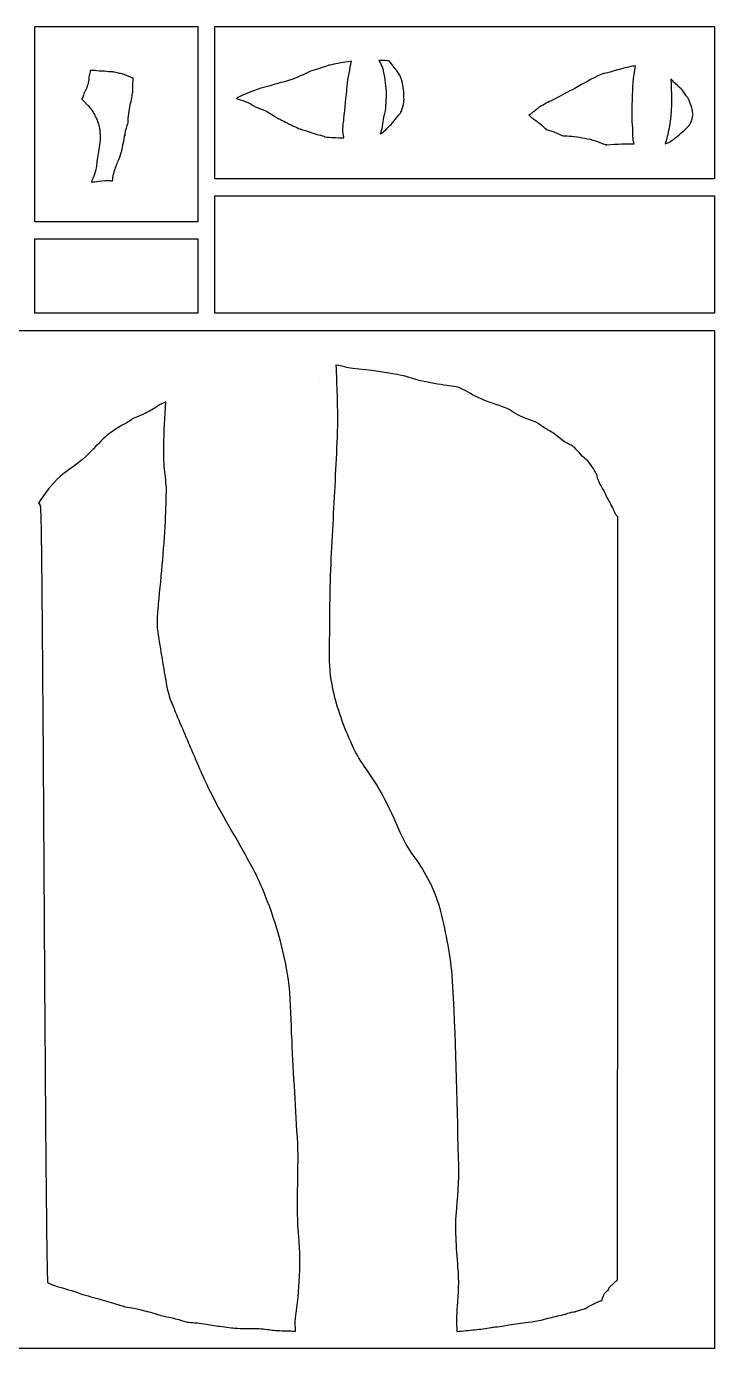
# Model space of a CAD drawing. Header units: millimetres. Extents: x 0 to 331, y 1 to 1072.
# Drawn here: x 170.1 to 331.5, y 762.2 to 1072.3 of the extents above; entities that cross this region are included whole.
import ezdxf

# ---------------------------------------------------------------- set-up
doc = ezdxf.new("R2010")
doc.units = ezdxf.units.MM
doc.layers.add('Calque_1', color=7, linetype='CONTINUOUS')

msp = doc.modelspace()

# ---------------------------------------------------------------- linework, layer by layer
at = {"layer": 'Calque_1', "color": 5}
for points in [[(172.06679, 1072.318402), (210.29133, 1072.318402), (210.29133, 1036.577948), (210.29133, 1034.57807), (210.29133, 1032.578192), (210.29133, 1026.509829), (172.06679, 1026.509829)], [(214.29108, 1072.318402), (331.49995, 1072.318402), (331.49995, 1036.577948), (214.29108, 1036.577948)], [(214.29108, 1032.578192), (331.49995, 1032.578192), (331.49995, 1005.03517), (214.29108, 1005.03517), (214.29108, 1022.509556)], [(172.06679, 1022.509556), (210.29133, 1022.509556), (210.29133, 1005.03517), (172.06679, 1005.03517)], [(162.07825, 1001.034898), (172.06524, 1001.034898), (210.29133, 1001.034898), (214.29108, 1001.034898), (331.49995, 1001.034898), (331.49995, 762.20917), (162.07825, 762.20917)]]:
    msp.add_lwpolyline(points, close=True, dxfattribs=at)
at = {"layer": 'Calque_1', "color": 7}
for points in [[(246.35203, 1064.162032)], [(257.09243, 1061.701942)], [(323.90562, 1057.475582)], [(291.86518, 1048.276772)], [(306.19247, 1044.575032)], [(238.7768, 989.312089), (238.7768, 989.316189), (238.77629, 989.312089)]]:
    msp.add_lwpolyline(points, close=True, dxfattribs=at)
for points in [[(252.71618, 1064.341072), (252.71576, 1064.340752)], [(184.98616, 1062.007922), (184.986, 1062.007492)], [(184.986, 1062.007492), (185.002, 1061.984192)], [(312.99025, 1063.040582), (312.98963, 1063.041822)], [(184.19067, 1057.879072), (184.18967, 1057.877072)], [(186.55336, 1050.540562), (186.55236, 1050.538562)], [(193.12249, 1046.746452), (193.11949, 1046.746452)], [(242.05718, 958.11718), (242.05718, 958.10718)], [(308.83316, 930.0915), (308.83264, 930.0915)], [(308.83264, 930.09108), (308.83316, 930.0915)], [(261.17956, 877.28712), (261.15526, 877.32022)], [(232.37426, 834.47873), (232.37426, 834.48873)], [(234.22162, 783.08254), (234.22118, 783.08238)], [(234.21462, 781.41133), (234.21462, 781.41184)], [(306.92756, 776.65807), (308.69334, 778.30707)], [(279.688, 767.24885), (279.69, 767.24885)]]:
    msp.add_lwpolyline(points, dxfattribs=at)
for points in [[(243.84267, 1063.753722), (243.1476, 1063.629502), (241.06914, 1063.223362), (240.84499, 1063.157132)], [(246.35211, 1064.161992), (245.4132, 1064.012022), (244.40078, 1063.853412), (243.84267, 1063.753722)], [(245.30923, 1058.305102), (245.51732, 1060.390402), (245.94846, 1062.315342), (246.35203, 1064.162032)], [(252.71576, 1064.340752), (253.00397, 1063.936882), (253.27649, 1063.463062), (253.49845, 1062.821352)], [(255.05442, 1064.229182), (254.88198, 1064.290282), (253.85823, 1064.310082), (252.71618, 1064.341072)], [(256.14728, 1062.943882), (255.40307, 1063.921022), (255.17891, 1064.184762), (255.05442, 1064.229182)], [(184.9002, 1061.236442), (184.70787, 1060.549822), (184.8105, 1061.051002), (184.70848, 1060.399802)], [(184.9503, 1061.450892), (184.9373, 1061.378392), (184.9203, 1061.307062), (184.9002, 1061.236442)], [(185.002, 1061.984192), (184.9889, 1061.811112), (184.9906, 1061.670022), (184.9503, 1061.450892)], [(186.60673, 1061.898372), (186.0293, 1061.983472), (185.49745, 1062.010492), (184.98616, 1062.007922)], [(187.97306, 1061.821872), (187.78081, 1061.832972), (187.31756, 1061.793572), (186.60673, 1061.898372)], [(189.85098, 1061.661682), (189.10628, 1061.708882), (188.48408, 1061.792392), (187.97306, 1061.821872)], [(190.37033, 1061.647682), (190.35353, 1061.639682), (190.18616, 1061.640682), (189.85098, 1061.661682)], [(191.41936, 1061.403252), (190.86579, 1061.533072), (190.50864, 1061.627302), (190.37033, 1061.647682)], [(192.64668, 1061.128342), (192.36492, 1061.205342), (191.95123, 1061.278462), (191.41936, 1061.403252)], [(192.68848, 1061.113842), (192.66938, 1061.118842), (192.66698, 1061.122842), (192.64668, 1061.128342)], [(194.05533, 1060.608442), (193.23729, 1060.902692), (193.20591, 1060.968802), (192.68848, 1061.113842)], [(194.11063, 1060.586742), (194.08053, 1060.597242), (194.08333, 1060.598442), (194.05533, 1060.608442)], [(194.15353, 1060.570742), (194.13423, 1060.577742), (194.13103, 1060.579742), (194.11063, 1060.586742)], [(237.22189, 1061.980502), (236.04035, 1061.553582), (234.03687, 1060.486912), (232.32687, 1059.863372)], [(238.83692, 1062.447092), (238.08878, 1062.204062), (237.53597, 1062.094052), (237.22189, 1061.980502)], [(240.84499, 1063.157132), (240.33934, 1063.007832), (239.68657, 1062.723072), (238.83692, 1062.447092)], [(253.49845, 1062.821352), (253.90484, 1061.646382), (254.02382, 1060.578482), (254.15894, 1059.745652)], [(257.09239, 1061.701942), (256.77236, 1062.125752), (256.40863, 1062.600232), (256.14728, 1062.943882)], [(257.7746, 1060.764662), (257.6886, 1060.904712), (257.41247, 1061.278132), (257.09243, 1061.701942)], [(258.45607, 1057.994502), (258.26834, 1059.337422), (257.78037, 1060.755252), (257.7746, 1060.764662)], [(304.68373, 1060.972502), (302.78694, 1060.170072), (300.88096, 1058.949832), (298.71327, 1057.790442)], [(305.51335, 1061.276112), (305.37629, 1061.248812), (305.33163, 1061.246912), (304.68373, 1060.972502)], [(306.90675, 1061.579132), (306.12695, 1061.369362), (305.6504, 1061.303642), (305.51335, 1061.276112)], [(306.98995, 1061.603532), (306.96245, 1061.592832), (306.93465, 1061.586532), (306.90675, 1061.579132)], [(309.46456, 1062.316732), (307.50812, 1061.790942), (309.38946, 1062.343532), (306.98995, 1061.603532)], [(312.25635, 1062.976322), (311.48471, 1062.882222), (310.54632, 1062.607552), (309.46456, 1062.316732)], [(312.23452, 1055.381762), (312.32812, 1057.807912), (312.40491, 1060.384572), (312.99025, 1063.040582)], [(312.98963, 1063.041822), (312.75394, 1063.020822), (312.47288, 1063.002922), (312.25635, 1062.976322)], [(184.18967, 1057.877072), (183.9648, 1057.319142), (183.88349, 1057.218032), (183.90855, 1057.316902)], [(184.33175, 1058.303332), (184.29685, 1058.183402), (184.28205, 1058.106212), (184.19067, 1057.879072)], [(184.37985, 1058.448032), (184.35385, 1058.375632), (184.34455, 1058.323432), (184.33175, 1058.303332)], [(184.40255, 1058.529632), (184.40455, 1058.514832), (184.38805, 1058.487032), (184.37985, 1058.448032)], [(184.53071, 1058.988512), (184.48081, 1058.746522), (184.44341, 1058.655492), (184.40255, 1058.529632)], [(184.70848, 1060.399802), (184.67808, 1060.206992), (184.68188, 1059.725312), (184.53071, 1058.988512)], [(195.03978, 1060.210552), (194.79701, 1060.314502), (194.64163, 1060.395332), (194.15353, 1060.570742)], [(195.01098, 1057.102892), (195.03708, 1057.537972), (194.97598, 1058.238982), (195.06418, 1059.226272)], [(195.06508, 1060.199652), (195.05508, 1060.203652), (195.04848, 1060.206652), (195.03978, 1060.210552)], [(195.06418, 1059.226272), (195.06618, 1059.251472), (195.06323, 1059.254372), (195.06518, 1059.280072)], [(195.07108, 1060.171752), (195.06808, 1060.191952), (195.06508, 1060.179752), (195.06508, 1060.199652)], [(195.06518, 1059.280072), (195.08498, 1059.489792), (195.10438, 1059.610722), (195.11998, 1059.745152)], [(195.12998, 1059.842052), (195.11828, 1059.862752), (195.09598, 1059.965282), (195.07108, 1060.171752)], [(195.11998, 1059.745152), (195.11972, 1059.763352), (195.12498, 1059.734252), (195.12498, 1059.753152)], [(195.12498, 1059.753152), (195.12798, 1059.786352), (195.12898, 1059.810452), (195.12998, 1059.842052)], [(229.73763, 1059.146042), (227.17508, 1058.407222), (224.70834, 1057.790582), (222.50176, 1056.900182)], [(232.32687, 1059.863372), (231.27043, 1059.478282), (230.378, 1059.330642), (229.73763, 1059.146042)], [(244.53888, 1050.621052), (244.78474, 1053.196792), (245.05483, 1055.756022), (245.30923, 1058.305102)], [(254.15894, 1059.745652), (254.4478, 1057.965302), (254.52529, 1056.211502), (254.36462, 1054.386012)], [(258.6207, 1054.715702), (258.6724, 1055.140542), (258.6438, 1056.651702), (258.45607, 1057.994502)], [(298.71327, 1057.790442), (297.18127, 1056.971012), (295.63688, 1056.160982), (294.10093, 1055.362182)], [(321.22793, 1060.048452), (321.40932, 1056.871182), (321.58531, 1053.491402), (321.10435, 1050.051942)], [(322.20794, 1059.004192), (321.83194, 1059.390162), (321.54085, 1059.710122), (321.22793, 1060.048452)], [(323.90562, 1057.475582), (323.6722, 1057.739482), (323.02369, 1058.166822), (322.20794, 1059.004192)], [(324.60219, 1056.402312), (324.12903, 1057.057562), (323.8763, 1057.508562), (323.90562, 1057.475582)], [(183.58609, 1056.786702), (183.49099, 1055.823962), (183.20153, 1055.457192), (182.95977, 1055.283432)], [(182.95977, 1055.283432), (183.07761, 1055.193532), (183.12328, 1055.165852), (183.28378, 1055.029182)], [(183.28378, 1055.029182), (183.61142, 1054.750432), (183.69291, 1054.627232), (183.81605, 1054.488132)], [(183.90855, 1057.316902), (183.79961, 1057.090132), (183.68953, 1056.921122), (183.58609, 1056.786702)], [(183.81605, 1054.488132), (183.88535, 1054.409932), (183.95666, 1054.331322), (183.99691, 1054.286082)], [(194.17647, 1052.503672), (194.41152, 1053.676182), (194.63026, 1054.847772), (194.83586, 1056.027482)], [(194.83586, 1056.027482), (194.91086, 1056.457612), (195.00457, 1056.978292), (195.00898, 1057.029492)], [(195.00898, 1057.029492), (195.00698, 1057.045592), (195.00974, 1057.088092), (195.01098, 1057.102892)], [(219.38788, 1055.474922), (219.37258, 1055.458422), (219.35438, 1055.435022), (219.33898, 1055.418722)], [(219.33898, 1055.418722), (219.90794, 1055.250752), (220.57605, 1055.073172), (221.41019, 1054.745582)], [(219.64091, 1055.644032), (219.53011, 1055.586132), (219.44071, 1055.515562), (219.38788, 1055.474922)], [(220.63375, 1056.115762), (220.25769, 1055.948242), (219.8933, 1055.776032), (219.64091, 1055.644032)], [(222.50176, 1056.900182), (222.18271, 1056.771312), (221.38588, 1056.450882), (220.63375, 1056.115762)], [(221.41019, 1054.745582), (222.71041, 1054.234892), (223.46823, 1053.616462), (223.96336, 1053.384842)], [(254.36462, 1054.386012), (254.37162, 1054.466112), (254.33902, 1054.031862), (254.31212, 1053.684152)], [(258.29675, 1053.220352), (258.46276, 1053.821862), (258.59689, 1054.519972), (258.6207, 1054.715702)], [(294.10093, 1055.362182), (292.71276, 1054.640302), (291.91635, 1054.311292), (290.8732, 1053.661092)], [(312.15552, 1050.734672), (312.12872, 1052.311352), (312.17612, 1053.867772), (312.23452, 1055.381762)], [(325.23162, 1055.611592), (325.20752, 1055.646992), (324.97148, 1055.891042), (324.60219, 1056.402312)], [(326.05925, 1053.547802), (325.76991, 1054.495622), (325.27836, 1055.541172), (325.23162, 1055.611592)], [(183.99691, 1054.286082), (183.95691, 1054.324282), (183.94611, 1054.333682), (184.01091, 1054.266982)], [(184.01091, 1054.266982), (184.04181, 1054.235182), (184.02881, 1054.250482), (183.99951, 1054.283482)], [(183.99951, 1054.283482), (184.04341, 1054.241382), (184.11906, 1054.167952), (184.17986, 1054.111402)], [(184.17986, 1054.111402), (184.30111, 1053.998922), (184.36426, 1053.966462), (184.62634, 1053.668022)], [(184.62634, 1053.668022), (184.73937, 1053.539312), (184.82937, 1053.383352), (184.93795, 1053.248402)], [(184.93795, 1053.248402), (185.20785, 1052.911612), (185.48115, 1052.577582), (185.71465, 1052.202472)], [(185.71465, 1052.202472), (185.93069, 1051.858222), (186.09497, 1051.473362), (186.27224, 1051.097112)], [(193.92029, 1050.326502), (193.96609, 1050.932282), (194.01319, 1051.664162), (194.17247, 1052.471072)], [(194.17247, 1052.471072), (194.17847, 1052.481072), (194.17347, 1052.491572), (194.17647, 1052.503672)], [(223.96336, 1053.384842), (224.47648, 1053.144912), (225.3212, 1052.912092), (226.34718, 1052.416652)], [(226.34718, 1052.416652), (227.69249, 1051.766992), (228.51282, 1051.021792), (229.11701, 1050.687302)], [(253.90591, 1051.386342), (253.68223, 1050.325982), (253.63044, 1048.758392), (253.07952, 1047.117802)], [(254.20371, 1052.646612), (254.09101, 1052.047512), (253.95825, 1051.634462), (253.90591, 1051.386342)], [(254.31212, 1053.684152), (254.28512, 1053.336452), (254.32402, 1053.285452), (254.20371, 1052.646612)], [(257.18687, 1051.252492), (257.57425, 1051.730242), (257.81905, 1051.991192), (257.90414, 1052.111852)], [(257.90414, 1052.111852), (257.88664, 1052.123452), (258.15148, 1052.693912), (258.29675, 1053.220352)], [(288.60962, 1051.990372), (288.38932, 1051.833322), (288.18501, 1051.703702), (287.96626, 1051.552702)], [(287.96626, 1051.552702), (288.31103, 1051.223012), (288.65255, 1050.904462), (288.97757, 1050.636132)], [(289.70829, 1052.825052), (289.4508, 1052.602222), (289.15661, 1052.380792), (288.60962, 1051.990372)], [(289.96995, 1053.086662), (289.88195, 1052.995162), (289.79129, 1052.896792), (289.70829, 1052.825052)], [(290.8732, 1053.661092), (290.34303, 1053.330762), (290.09084, 1053.167522), (289.96995, 1053.086662)], [(326.45158, 1051.725532), (326.41948, 1051.831582), (326.31601, 1052.706642), (326.05925, 1053.547802)], [(326.32264, 1051.149222), (326.38734, 1051.465872), (326.4262, 1051.636792), (326.45158, 1051.725532)], [(186.27224, 1051.097112), (186.36104, 1050.907482), (186.47564, 1050.738092), (186.55336, 1050.540562)], [(186.55236, 1050.538562), (186.53846, 1050.574462), (186.57526, 1050.481262), (186.57356, 1050.487962)], [(186.57356, 1050.487962), (186.58426, 1050.460162), (186.59686, 1050.432862), (186.60926, 1050.405762)], [(186.60926, 1050.405762), (186.61626, 1050.388262), (186.62686, 1050.374062), (186.63356, 1050.356662)], [(186.63356, 1050.356662), (186.85622, 1049.753892), (187.07241, 1049.074012), (187.2144, 1048.345412)], [(187.2144, 1048.345412), (187.2463, 1048.181622), (187.2759, 1048.083622), (187.2924, 1047.784722)], [(193.21509, 1047.221312), (193.34332, 1047.850312), (193.49412, 1048.359512), (193.62436, 1048.760752)], [(193.62436, 1048.760752), (193.76245, 1049.186042), (193.86691, 1049.487232), (193.89618, 1049.683692)], [(193.89618, 1049.683692), (193.88918, 1049.714792), (193.89118, 1049.904732), (193.91478, 1050.235602)], [(193.91529, 1050.279502), (193.91329, 1050.294702), (193.92029, 1050.313002), (193.92029, 1050.326502)], [(193.91478, 1050.235602), (193.91678, 1050.272902), (193.91469, 1050.235812), (193.91529, 1050.279502)], [(229.11701, 1050.687302), (229.22811, 1050.626202), (229.15711, 1050.661902), (229.24011, 1050.618302)], [(229.24011, 1050.618302), (229.46177, 1050.565102), (229.54984, 1050.511582), (229.64562, 1050.471402)], [(229.64562, 1050.471402), (229.9331, 1050.350672), (230.23503, 1050.201862), (230.82698, 1049.902072)], [(230.82698, 1049.902072), (231.47903, 1049.571802), (231.71403, 1049.366932), (231.60657, 1049.419712)], [(231.60657, 1049.419712), (231.66327, 1049.391612), (232.00427, 1049.296172), (232.58856, 1049.035352)], [(232.58856, 1049.035352), (233.32886, 1048.704882), (233.84025, 1048.406032), (234.18284, 1048.269742)], [(234.18284, 1048.269742), (234.25014, 1048.242842), (234.60448, 1048.173642), (235.22265, 1047.981292)], [(244.48308, 1046.556702), (244.1102, 1048.300922), (244.45308, 1049.722072), (244.53888, 1050.621052)], [(253.33905, 1047.238752), (253.68121, 1047.450722), (254.93859, 1048.632152), (255.62503, 1049.353212)], [(255.62503, 1049.353212), (255.76121, 1049.496252), (256.78494, 1050.756892), (257.18687, 1051.252492)], [(288.97757, 1050.636132), (288.93067, 1050.695132), (289.13942, 1050.577132), (289.59382, 1050.238452)], [(289.59382, 1050.238452), (290.02815, 1049.915082), (290.20487, 1049.732522), (290.1745, 1049.729912)], [(290.1745, 1049.729912), (290.38969, 1049.583522), (290.72979, 1049.363172), (291.22129, 1048.923462)], [(291.22129, 1048.923462), (291.58761, 1048.595732), (291.83498, 1048.311062), (291.86223, 1048.282412)], [(291.86518, 1048.276772), (291.86118, 1048.278772), (291.86218, 1048.277182), (291.86518, 1048.276772)], [(291.86223, 1048.282412), (291.86723, 1048.277412), (291.86623, 1048.276412), (291.86523, 1048.276412)], [(291.86523, 1048.276412), (291.87023, 1048.274412), (291.89083, 1048.263012), (291.99414, 1048.196212)], [(291.99414, 1048.196212), (292.21425, 1048.053932), (292.66155, 1048.003862), (293.77801, 1047.589462)], [(312.33291, 1047.912412), (312.29621, 1048.700802), (312.17412, 1049.639142), (312.15552, 1050.734672)], [(321.10435, 1050.051942), (320.90394, 1048.618732), (320.5656, 1047.272532), (320.27998, 1046.051402)], [(323.66541, 1047.332432), (324.73339, 1048.286202), (325.64944, 1049.113592), (325.81528, 1049.449852)], [(325.81528, 1049.449852), (326.03086, 1049.886982), (326.17213, 1050.413252), (326.32264, 1051.149222)], [(187.328, 1047.113922), (187.43738, 1046.017632), (187.281, 1045.120492), (187.18847, 1044.446392)], [(187.2924, 1047.784722), (187.2954, 1047.731722), (187.2765, 1047.614612), (187.2686, 1047.522212)], [(187.2686, 1047.522212), (187.2766, 1047.503212), (187.293, 1047.369822), (187.3115, 1047.208022)], [(187.3115, 1047.208022), (187.3205, 1047.140022), (187.3165, 1047.233922), (187.328, 1047.113922)], [(192.78163, 1044.958352), (192.79063, 1044.990352), (192.81653, 1045.055552), (192.83903, 1045.113382)], [(192.83903, 1045.113382), (192.86083, 1045.209382), (192.86263, 1045.212382), (192.91553, 1045.462712)], [(192.91553, 1045.462712), (192.96063, 1045.674912), (192.95353, 1045.645192), (192.98373, 1045.791892)], [(192.98373, 1045.791892), (192.98309, 1045.814892), (192.98673, 1045.814692), (192.98973, 1045.830692)], [(192.98973, 1045.830692), (192.99473, 1045.917692), (193.01063, 1045.967892), (193.01813, 1046.009492)], [(193.01813, 1046.009492), (193.02113, 1046.009492), (193.01867, 1046.028192), (193.02113, 1046.032192)], [(193.02113, 1046.032192), (193.02213, 1046.058192), (193.02613, 1046.042192), (193.02613, 1046.063192)], [(193.02613, 1046.063192), (193.04493, 1046.405692), (193.06413, 1046.412512), (193.08713, 1046.526212)], [(193.08713, 1046.526212), (193.08913, 1046.526212), (193.08513, 1046.541312), (193.08765, 1046.545312)], [(193.08765, 1046.545312), (193.09565, 1046.591312), (193.11275, 1046.677582), (193.12275, 1046.732382)], [(193.12275, 1046.732382), (193.11775, 1046.692982), (193.15435, 1046.715282), (193.15995, 1046.708582)], [(193.11949, 1046.746452), (193.14189, 1046.867242), (193.16199, 1046.975212), (193.19799, 1047.158312)], [(193.22025, 1046.894582), (193.19395, 1046.853582), (193.12675, 1046.747852), (193.11949, 1046.736452)], [(193.11949, 1046.736452), (193.12049, 1046.736452), (193.12149, 1046.736272), (193.12249, 1046.746452)], [(193.15995, 1046.708582), (193.16195, 1046.716582), (193.16395, 1046.720682), (193.16495, 1046.729782)], [(193.16495, 1046.729782), (193.16895, 1046.754782), (193.17915, 1046.779282), (193.19285, 1046.823282)], [(193.19285, 1046.823282), (193.19785, 1046.833282), (193.21405, 1046.877582), (193.22025, 1046.894582)], [(193.19799, 1047.158312), (193.20299, 1047.184312), (193.21029, 1047.195312), (193.21509, 1047.221312)], [(235.22265, 1047.981292), (236.00714, 1047.737082), (237.83042, 1047.095902), (237.92533, 1047.068112)], [(237.92533, 1047.068112), (238.0281, 1047.037812), (238.41164, 1046.994312), (239.04456, 1046.814212)], [(239.04456, 1046.814212), (239.77903, 1046.604912), (240.09848, 1046.448152), (240.04314, 1046.458512)], [(240.04314, 1046.458512), (241.24186, 1046.207832), (242.76649, 1046.257652), (244.52538, 1046.197212)], [(244.56308, 1046.197782), (244.53378, 1046.326232), (244.50418, 1046.458242), (244.48308, 1046.556702)], [(244.52538, 1046.197212), (244.53838, 1046.196952), (244.54988, 1046.197582), (244.56308, 1046.197782)], [(253.07952, 1047.117802), (253.16462, 1047.158302), (253.26546, 1047.192802), (253.33905, 1047.238752)], [(293.77801, 1047.589462), (294.92582, 1047.163492), (295.36206, 1046.826812), (295.64546, 1046.756512)], [(295.64546, 1046.756512), (296.01611, 1046.664812), (295.9654, 1046.679812), (296.1235, 1046.676512)], [(296.1235, 1046.676512), (296.28168, 1046.669512), (296.73177, 1046.687012), (297.38389, 1046.620012)], [(297.38389, 1046.620012), (298.96545, 1046.467652), (300.65149, 1046.241242), (302.28867, 1045.859192)], [(302.28867, 1045.859192), (303.21146, 1045.643832), (303.95543, 1045.302522), (304.79282, 1044.995802)], [(312.38571, 1045.875302), (312.23476, 1046.917682), (312.34721, 1047.608202), (312.33291, 1047.912412)], [(312.67071, 1044.806602), (312.5307, 1045.160472), (312.43324, 1045.546952), (312.38571, 1045.875302)], [(320.27998, 1046.051402), (320.19848, 1045.702972), (320.07743, 1045.255852), (319.87772, 1044.782992)], [(319.87772, 1044.782992), (320.173, 1044.845992), (320.42687, 1044.944442), (320.74028, 1045.102992)], [(320.74028, 1045.102992), (321.36206, 1045.417392), (322.26459, 1046.081362), (323.66541, 1047.332432)], [(186.9151, 1042.426872), (186.8475, 1042.045172), (186.8472, 1042.097692), (186.80296, 1041.890992)], [(187.18847, 1044.446392), (187.11077, 1043.880792), (187.05254, 1043.203172), (186.9151, 1042.426872)], [(191.45359, 1040.467672), (191.79328, 1041.314772), (192.1183, 1042.073642), (192.32795, 1042.772442)], [(192.32795, 1042.772442), (192.53405, 1043.459642), (192.41855, 1043.107872), (192.58323, 1044.000272)], [(192.58323, 1044.000272), (192.65773, 1044.404272), (192.68263, 1044.548792), (192.71863, 1044.715992)], [(192.71863, 1044.715992), (192.72763, 1044.757992), (192.72263, 1044.766092), (192.78163, 1044.958352)], [(304.79282, 1044.995802), (305.21155, 1044.842482), (305.61012, 1044.704662), (305.88466, 1044.623622)], [(305.88466, 1044.623622), (306.01426, 1044.585222), (306.14464, 1044.577122), (306.19252, 1044.574622)], [(305.89185, 1044.555132), (306.19487, 1044.576632), (306.246, 1044.572332), (306.19247, 1044.575032)], [(306.19247, 1044.575032), (306.0913, 1044.568032), (305.99446, 1044.562332), (305.89185, 1044.555132)], [(306.19252, 1044.574622), (308.79016, 1044.751462), (310.92314, 1044.806282), (312.67071, 1044.806602)], [(186.48206, 1039.803272), (186.48606, 1039.834272), (186.49906, 1039.412602), (186.33324, 1038.712902)], [(186.73166, 1041.555102), (186.64856, 1041.008802), (186.57425, 1040.423372), (186.48206, 1039.803272)], [(186.74356, 1041.610902), (186.73956, 1041.585902), (186.73556, 1041.573102), (186.73166, 1041.555102)], [(186.80296, 1041.890992), (186.78086, 1041.787492), (186.75926, 1041.686202), (186.74356, 1041.610902)], [(190.53943, 1037.763962), (190.79683, 1038.773562), (191.13076, 1039.662272), (191.45359, 1040.467672)], [(185.43562, 1036.159052), (185.48532, 1036.300352), (185.44162, 1036.125152), (185.34102, 1035.819022)], [(185.34102, 1035.819022), (185.66462, 1035.852022), (185.95436, 1035.880722), (186.01488, 1035.887722)], [(186.33324, 1038.712902), (186.06184, 1037.567802), (185.64312, 1036.746452), (185.43562, 1036.159052)], [(186.01488, 1035.887722), (186.03278, 1035.887722), (186.06468, 1035.898022), (186.08258, 1035.898022)], [(186.08258, 1035.898022), (186.69981, 1035.975022), (187.4752, 1036.125342), (188.42869, 1036.169842)], [(188.42869, 1036.169842), (188.44699, 1036.170742), (188.45529, 1036.170172), (188.47369, 1036.180142)], [(188.47369, 1036.180142), (188.50159, 1036.181142), (188.52899, 1036.180142), (188.55739, 1036.180142)], [(188.55739, 1036.180142), (188.64899, 1036.180642), (188.73922, 1036.180142), (188.82817, 1036.180142)], [(188.82817, 1036.180142), (188.91897, 1036.180142), (189.00915, 1036.169942), (189.09896, 1036.156942)], [(189.09896, 1036.156942), (189.15886, 1036.166942), (189.21932, 1036.175142), (189.28034, 1036.180142)], [(189.28034, 1036.180142), (189.29144, 1036.180142), (189.42575, 1036.190142), (189.68549, 1036.169842)], [(189.68549, 1036.169842), (189.76159, 1036.159842), (190.02415, 1036.132142), (190.25341, 1036.103142)], [(190.25341, 1036.103142), (190.25141, 1036.118142), (190.25941, 1036.134042), (190.26141, 1036.147042)], [(190.26141, 1036.147042), (190.31241, 1036.594942), (190.3752, 1037.085862), (190.51463, 1037.658062)], [(190.51463, 1037.658062), (190.51963, 1037.684062), (190.51963, 1037.698662), (190.52603, 1037.723662)], [(190.52603, 1037.723662), (190.53403, 1037.735662), (190.53203, 1037.751962), (190.53943, 1037.763962)], [(243.33093, 992.786892), (243.29763, 992.796892), (242.949, 992.820862), (242.67516, 992.846842)], [(242.67516, 992.846842), (242.85424, 988.170504), (243.06348, 983.464564), (243.03483, 978.705069)], [(246.63047, 992.120783), (245.22448, 992.267483), (244.14617, 992.637692), (243.33093, 992.786892)], [(258.42872, 990.369469), (254.56847, 991.197967), (250.65892, 991.700483), (246.63047, 992.120783)], [(262.54527, 989.219151), (260.99727, 989.630351), (259.66812, 990.103469), (258.42872, 990.369469)], [(268.74334, 988.092088), (266.82753, 988.386789), (264.67367, 988.653853), (262.54527, 989.219151)], [(271.50338, 987.607363), (270.47542, 987.963263), (270.309, 987.851188), (268.74334, 988.092088)], [(276.06124, 985.249884), (274.14799, 986.157882), (272.76969, 987.168865), (271.50338, 987.607363)], [(201.43938, 983.617043), (201.11571, 983.434744), (200.65823, 983.086516), (199.97591, 982.688418)], [(202.6791, 984.215973), (202.13764, 983.952473), (201.71014, 983.769643), (201.43938, 983.617043)], [(202.28633, 973.80318), (202.35093, 977.312379), (202.561, 980.779717), (202.7478, 984.251633)], [(202.7478, 984.251633), (202.725093, 984.239378), (202.70219, 984.22749), (202.6791, 984.215973)], [(282.44896, 982.853648), (280.5433, 983.599246), (278.34865, 984.164186), (276.06124, 985.249884)], [(195.25578, 980.453929), (195.0332, 980.325929), (194.65984, 980.02571), (194.05017, 979.64881)], [(197.2076, 981.220807), (196.13702, 980.700609), (195.40087, 980.537329), (195.25578, 980.453929)], [(199.97591, 982.688418), (199.09825, 982.176318), (198.1036, 981.656207), (197.2076, 981.220807)], [(286.70038, 980.592288), (284.7188, 981.410186), (283.53385, 982.42925), (282.44896, 982.853648)], [(290.0764, 979.236298), (289.22624, 979.670098), (288.03069, 980.043188), (286.70038, 980.592288)], [(191.23897, 977.992063), (189.54809, 976.886366), (189.39914, 976.800151), (188.06191, 975.556553)], [(192.49109, 978.757908), (192.25488, 978.636109), (192.11355, 978.564062), (191.23897, 977.992063)], [(194.05017, 979.64881), (193.14865, 979.091311), (192.72729, 978.879608), (192.49109, 978.757908)], [(243.03283, 978.640989), (242.80957, 971.77141), (242.41607, 964.93287), (242.05718, 958.11718)], [(243.03483, 978.705069), (243.034449, 978.683701), (243.033782, 978.662339), (243.03283, 978.640989)], [(290.22058, 979.146378), (290.17258, 979.180378), (290.12258, 979.209298), (290.0764, 979.236298)], [(290.72442, 978.78671), (290.53769, 978.92131), (290.35523, 979.052078), (290.22058, 979.146378)], [(291.74503, 978.066857), (291.33721, 978.323357), (291.09786, 978.51761), (290.72442, 978.78671)], [(291.92022, 977.962988), (291.86202, 977.996988), (291.95622, 977.934058), (291.74503, 978.066857)], [(292.14553, 977.83328), (292.05503, 977.88528), (291.97843, 977.92919), (291.92022, 977.962988)], [(292.80285, 977.454492), (292.5625, 977.59349), (292.32647, 977.72918), (292.14553, 977.83328)], [(293.7692, 976.887601), (294.01964, 976.716701), (293.28353, 977.176392), (292.80285, 977.454492)], [(295.57529, 975.40087), (294.68001, 976.05967), (294.1445, 976.631501), (293.7692, 976.887601)], [(188.06191, 975.556553), (186.55902, 974.15896), (185.11344, 972.40857), (183.18882, 970.75737)], [(202.39692, 969.16935), (202.22719, 970.80485), (202.25985, 972.35448), (202.28633, 973.80318)], [(298.27177, 973.8449), (297.8862, 974.1307), (296.84592, 974.465877), (295.57529, 975.40087)], [(300.46388, 971.56287), (299.45076, 972.60067), (298.87731, 973.3959), (298.27177, 973.8449)], [(183.18882, 970.75737), (181.31314, 969.14817), (179.39517, 968.02875), (178.05838, 966.81136)], [(301.87103, 970.31488), (301.82583, 970.37388), (301.28174, 970.72517), (300.46388, 971.56287)], [(202.8894, 964.19601), (202.8106, 965.72061), (202.55405, 967.37016), (202.39692, 969.16935)], [(303.99235, 966.89028), (303.50489, 967.98858), (302.7221, 969.21158), (301.87103, 970.31488)], [(178.05838, 966.81136), (176.02399, 964.95856), (174.36585, 962.83088), (172.90056, 960.51458)], [(304.13239, 966.22986), (304.08489, 966.37976), (304.02841, 966.48368), (303.99235, 966.89028)], [(304.32463, 965.68674), (304.24443, 965.89924), (304.18471, 966.06486), (304.13239, 966.22986)], [(305.6031, 963.3458), (305.36505, 963.7864), (304.7769, 964.48774), (304.32463, 965.68674)], [(202.65633, 956.26937), (202.72983, 959.03476), (202.93821, 961.67442), (202.8894, 964.19601)], [(306.17516, 962.07611), (305.84739, 962.72701), (305.70434, 963.1583), (305.6031, 963.3458)], [(306.89708, 960.77748), (306.83458, 960.92838), (306.54798, 961.33581), (306.17516, 962.07611)], [(172.90056, 960.51458), (172.955017, 960.463972), (173.007093, 960.410861), (173.05662, 960.35542)], [(173.05662, 960.35542), (173.44645, 959.61582), (173.30348, 959.64881), (173.32069, 959.53531)], [(173.32069, 959.53531), (173.33789, 959.42181), (173.34499, 959.34543), (173.35219, 959.26453)], [(173.35219, 959.26453), (173.36649, 959.10273), (173.37579, 958.93601), (173.38579, 958.73071)], [(173.38579, 958.73071), (173.40589, 958.31991), (173.42459, 957.76885), (173.44319, 957.06415)], [(307.78436, 959.09489), (307.59908, 959.44729), (307.23762, 959.95568), (306.89708, 960.77748)], [(308.28924, 957.94354), (307.88248, 958.67384), (307.78621, 959.09279), (307.78436, 959.09489)], [(173.44319, 957.06415), (173.48019, 955.65475), (173.51609, 953.64247), (173.55223, 951.10327)], [(200.95773, 935.56572), (201.5704, 942.54041), (202.35793, 949.42648), (202.65633, 956.26937)], [(242.05718, 958.10718), (241.88275, 954.56379), (241.64564, 951.05827), (241.49856, 947.58328)], [(308.79774, 957.2671), (308.54734, 957.517), (308.39619, 957.75154), (308.28924, 957.94354)], [(308.80374, 956.36276), (308.80174, 956.76086), (308.79974, 956.9845), (308.79774, 957.2671)], [(308.82024, 950.61324), (308.81624, 953.09044), (308.80984, 955.03756), (308.80374, 956.36276)], [(173.55223, 951.10327), (173.62443, 946.02488), (173.69582, 938.84311), (173.76669, 930.25493)], [(308.83264, 930.0915), (308.83264, 938.58168), (308.82764, 945.65885), (308.82024, 950.61324)], [(241.49856, 947.57328), (241.16656, 940.33469), (241.16362, 933.0434), (241.10168, 925.71311)], [(241.49856, 947.58328), (241.498567, 947.579947), (241.498567, 947.576613), (241.49856, 947.57328)], [(200.82606, 931.34635), (200.73796, 932.85814), (200.85916, 934.25832), (200.95473, 935.53472)], [(200.95473, 935.53472), (200.955663, 935.54506), (200.956663, 935.555393), (200.95773, 935.56572)], [(200.84466, 931.16083), (200.83606, 931.222406), (200.829855, 931.284292), (200.82606, 931.34635)], [(202.89156, 918.48098), (202.18765, 922.66127), (201.43035, 926.87654), (200.84466, 931.16083)], [(173.76669, 930.25493), (173.90844, 913.07867), (174.04893, 890.28159), (174.19198, 867.50424)], [(308.80524, 867.83545), (308.82264, 890.47401), (308.83444, 913.11072), (308.83264, 930.09108)], [(241.10168, 925.66401), (241.01778, 922.74092), (241.2881, 919.80441), (241.89492, 916.93742)], [(241.10168, 925.71311), (241.101847, 925.696744), (241.101847, 925.680376), (241.10168, 925.66401)], [(202.89556, 918.46078), (202.894198, 918.467508), (202.892864, 918.474241), (202.89156, 918.48098)], [(204.53473, 912.81668), (203.71068, 914.67958), (203.22563, 916.59619), (202.89556, 918.46078)], [(241.89492, 916.93742), (242.87137, 912.43943), (244.46692, 908.04879), (246.43934, 903.8085)], [(208.93395, 902.37184), (207.47193, 905.82244), (205.96253, 909.28679), (204.53473, 912.81668)], [(246.43934, 903.8085), (246.448575, 903.788823), (246.457543, 903.769021), (246.46624, 903.7491)], [(246.46624, 903.7491), (247.21693, 902.01341), (248.12038, 900.36258), (249.19063, 898.8507)], [(208.93895, 902.36154), (208.937275, 902.364969), (208.935608, 902.368403), (208.93395, 902.37184)], [(213.32679, 892.61381), (211.7042, 895.85221), (210.32069, 899.13984), (208.93895, 902.36154)], [(249.19063, 898.8507), (250.96297, 896.43424), (252.60786, 893.8912), (254.02599, 891.19483)], [(213.32979, 892.60351), (213.328782, 892.606941), (213.327782, 892.610374), (213.32679, 892.61381)], [(223.22738, 874.72966), (220.10489, 880.62774), (216.462, 886.39811), (213.32979, 892.60351)], [(254.02599, 891.19483), (255.67669, 888.16405), (256.85831, 885.08754), (258.18801, 882.26204)], [(258.18801, 882.26204), (258.197594, 882.241838), (258.206895, 882.221502), (258.21591, 882.20104)], [(258.21591, 882.20104), (258.94119, 880.54034), (259.99793, 878.92752), (261.17956, 877.28712)], [(226.06132, 868.53107), (225.23624, 870.64777), (224.28826, 872.71756), (223.22738, 874.72966)], [(261.15526, 877.32022), (263.72803, 873.87382), (265.7486, 869.97223), (266.93837, 865.77363)], [(226.07032, 868.50937), (226.067285, 868.516589), (226.064285, 868.523822), (226.06132, 868.53107)], [(231.71339, 847.34219), (230.79721, 854.57747), (228.80597, 861.68859), (226.07032, 868.50937)], [(174.19198, 867.50424), (174.33502, 844.72688), (174.48041, 821.96774), (174.63278, 804.87447)], [(266.93837, 865.77363), (266.943769, 865.754761), (266.948936, 865.735826), (266.95387, 865.71683)], [(266.95387, 865.71683), (268.28783, 860.52375), (269.33489, 855.21446), (269.86481, 849.81238)], [(308.74224, 805.5638), (308.76444, 822.55528), (308.78774, 845.19691), (308.80524, 867.83545)], [(269.86481, 849.81238), (269.867246, 849.786048), (269.869246, 849.759678), (269.87081, 849.73328)], [(269.87081, 849.73328), (270.80176, 835.3988), (270.97775, 821.08355), (271.34927, 806.83357)], [(232.37226, 834.50783), (232.11936, 838.87561), (232.06023, 843.16249), (231.71339, 847.34219)], [(232.37426, 834.48873), (232.37226, 834.49873), (232.37226, 834.50183), (232.37226, 834.50783)], [(233.72818, 810.25488), (233.21878, 818.31938), (232.74536, 826.39345), (232.37426, 834.47873)], [(233.97675, 788.16993), (233.27017, 795.76613), (233.96975, 803.14708), (233.72818, 810.25488)], [(271.34927, 806.83357), (271.53548, 802.85296), (271.30257, 798.92057), (270.93069, 795.06478)], [(174.63278, 804.87447), (174.70898, 796.32788), (174.78703, 789.19628), (174.86688, 784.19408)], [(308.71074, 785.02035), (308.72074, 789.98425), (308.73114, 797.06802), (308.74224, 805.5638)], [(270.92669, 795.02858), (270.43516, 790.61798), (270.88619, 785.99323), (271.23003, 781.20513)], [(270.93069, 795.06478), (270.929448, 795.052703), (270.928115, 795.040636), (270.92669, 795.02858)], [(234.22118, 783.08238), (234.20138, 784.76034), (234.1068, 786.45784), (233.97675, 788.16993)], [(308.69734, 779.25378), (308.70134, 780.58658), (308.70534, 782.53847), (308.71074, 785.02035)], [(174.86688, 784.19408), (174.90688, 781.69299), (174.94728, 779.72248), (174.9878, 778.38668)], [(234.21462, 781.41184), (234.22592, 781.96649), (234.22792, 782.5234), (234.22162, 783.08254)], [(174.9878, 778.38668), (174.9968, 778.07758), (175.0059, 777.9322), (175.0152, 777.6937)], [(233.20706, 769.36038), (233.66225, 772.60958), (233.97572, 775.87107), (234.11037, 779.13136)], [(234.11037, 779.13136), (234.111323, 779.156012), (234.112657, 779.180649), (234.11437, 779.20526)], [(234.11437, 779.20526), (234.16737, 779.93602), (234.19947, 780.67174), (234.21462, 781.41133)], [(271.23003, 781.20513), (271.56325, 778.04144), (271.31803, 775.00735), (271.12202, 772.14625)], [(308.69334, 778.30707), (308.69534, 778.59877), (308.69534, 778.83918), (308.69734, 779.25378)], [(175.0152, 777.6937), (175.42071, 777.4945), (175.80184, 777.30337), (176.15776, 777.15937)], [(176.15776, 777.15937), (177.42748, 776.64587), (179.45808, 776.21828), (181.39517, 775.56929)], [(181.39517, 775.56929), (182.53069, 775.18889), (182.33637, 775.19199), (183.29118, 774.90679)], [(305.51684, 774.79517), (305.70877, 775.19017), (306.1117, 775.59119), (306.49559, 775.89019)], [(306.47539, 775.83799), (306.48819, 775.86099), (306.49939, 775.88209), (306.51109, 775.90209)], [(306.49559, 775.89019), (306.49059, 775.87919), (306.48129, 775.85099), (306.47539, 775.83799)], [(306.51109, 775.90209), (306.53479, 775.92009), (306.55689, 775.93879), (306.58029, 775.95579)], [(306.58029, 775.95579), (306.656803, 776.207323), (306.774122, 776.444576), (306.92756, 776.65807)], [(183.29118, 774.90679), (184.90214, 774.42579), (186.65232, 773.97824), (188.39164, 773.47484)], [(188.39164, 773.47484), (189.78461, 773.07174), (191.16297, 772.65311), (192.51646, 772.24701)], [(192.51646, 772.24701), (192.99759, 772.10261), (193.19781, 772.01313), (193.25956, 771.99793)], [(301.99251, 772.11575), (302.54933, 772.42585), (303.00899, 772.6027), (303.29372, 772.74)], [(303.29372, 772.74), (303.4782, 772.829), (303.76777, 772.99642), (304.20788, 773.18752)], [(304.20788, 773.18752), (304.642, 773.3759), (304.82778, 773.40912), (305.01972, 773.46192)], [(305.01972, 773.46192), (305.04982, 773.49492), (305.09192, 773.53092), (305.12617, 773.56424)], [(305.12617, 773.56424), (305.16867, 773.79074), (305.23862, 774.22267), (305.51684, 774.79517)], [(193.25956, 771.99793), (193.81749, 771.86033), (194.84153, 771.81634), (196.07386, 771.53904)], [(196.07386, 771.53904), (196.91899, 771.34884), (197.7237, 771.07468), (198.16521, 770.95768)], [(198.16521, 770.95768), (198.33185, 770.91368), (198.68405, 770.85427), (199.15998, 770.72617)], [(199.15998, 770.72617), (199.86725, 770.53597), (200.05277, 770.49349), (200.38006, 770.38459)], [(200.38006, 770.38459), (200.42096, 770.37059), (200.45916, 770.36009), (200.58366, 770.30809)], [(200.58366, 770.30809), (200.62206, 770.29209), (200.723, 770.23509), (200.80019, 770.19492)], [(200.80019, 770.19492), (201.33543, 770.04332), (201.85436, 769.90012), (202.37218, 769.77582)], [(202.37218, 769.77582), (203.04921, 769.61332), (203.99158, 769.48463), (205.0206, 769.21823)], [(205.0206, 769.21823), (206.16722, 768.92144), (206.85955, 768.59871), (207.48505, 768.46841)], [(233.20596, 766.27582), (233.12916, 767.23141), (233.10716, 768.21396), (233.19206, 769.22706)], [(233.19206, 769.22706), (233.195817, 769.271631), (233.200819, 769.316088), (233.20706, 769.36038)], [(271.11902, 772.11315), (270.95259, 770.09665), (270.93878, 768.13254), (271.06682, 766.21274)], [(271.12202, 772.14625), (271.121096, 772.13521), (271.120096, 772.124176), (271.11902, 772.11315)], [(289.86612, 768.67565), (290.52312, 768.79995), (291.06929, 768.97789), (291.92284, 769.19189)], [(291.92284, 769.19189), (293.12661, 769.49379), (294.31721, 769.78794), (295.55053, 770.07814)], [(295.55053, 770.07814), (296.05531, 770.19684), (296.39417, 770.24478), (296.45383, 770.26108)], [(296.45383, 770.26108), (296.54393, 770.28608), (296.84319, 770.43838), (297.49304, 770.60938)], [(297.49304, 770.60938), (298.17625, 770.78918), (298.68826, 770.84987), (298.90071, 770.90497)], [(298.90071, 770.90497), (298.96161, 770.92097), (299.15991, 771.01278), (299.6433, 771.16438)], [(299.6433, 771.16438), (299.95023, 771.26038), (300.31677, 771.35706), (300.71042, 771.46566)], [(300.71042, 771.46566), (301.04878, 771.55866), (301.36616, 771.6601), (301.31038, 771.6336)], [(301.31038, 771.6336), (301.46564, 771.7667), (301.69202, 771.94845), (301.99251, 772.11575)], [(207.48505, 768.46841), (208.35996, 768.28611), (209.64246, 768.28769), (211.13806, 768.12269)], [(211.13806, 768.12269), (212.15646, 768.01029), (212.43794, 767.89806), (213.16584, 767.77026)], [(213.16584, 767.77026), (214.35322, 767.56196), (215.65347, 767.42391), (217.02245, 767.25401)], [(217.02245, 767.25401), (217.82536, 767.15401), (218.36249, 767.04056), (218.89521, 766.99666)], [(218.89521, 766.99666), (220.60301, 766.85607), (222.56097, 766.94566), (224.62922, 766.87626)], [(224.62922, 766.87626), (226.01516, 766.83026), (227.10675, 766.60774), (228.06984, 766.50884)], [(228.06984, 766.50884), (229.2969, 766.38284), (230.69333, 766.38062), (232.16933, 766.32952)], [(232.16933, 766.32952), (232.58933, 766.31452), (232.89245, 766.29382), (233.20596, 766.27582)], [(271.06682, 766.21274), (272.47665, 766.34244), (273.9044, 766.47666), (275.28103, 766.61736)], [(275.28103, 766.61736), (276.53071, 766.74516), (277.83946, 766.92289), (279.04876, 767.12069)], [(279.04876, 767.12069), (278.95716, 767.10569), (279.16356, 767.18569), (279.688, 767.24885)], [(279.69, 767.24885), (280.22247, 767.31285), (280.51764, 767.30115), (280.54472, 767.30415)], [(280.54472, 767.30415), (281.58873, 767.41735), (281.47488, 767.48069), (282.7911, 767.68397)], [(282.7911, 767.68397), (284.22095, 767.90487), (285.70886, 768.12033), (287.16447, 768.31443)], [(287.16447, 768.31443), (287.83822, 768.40443), (289.49377, 768.60515), (289.86612, 768.67565)]]:
    msp.add_open_spline(points, degree=3, dxfattribs=at)

doc.saveas('drawing.dxf')
